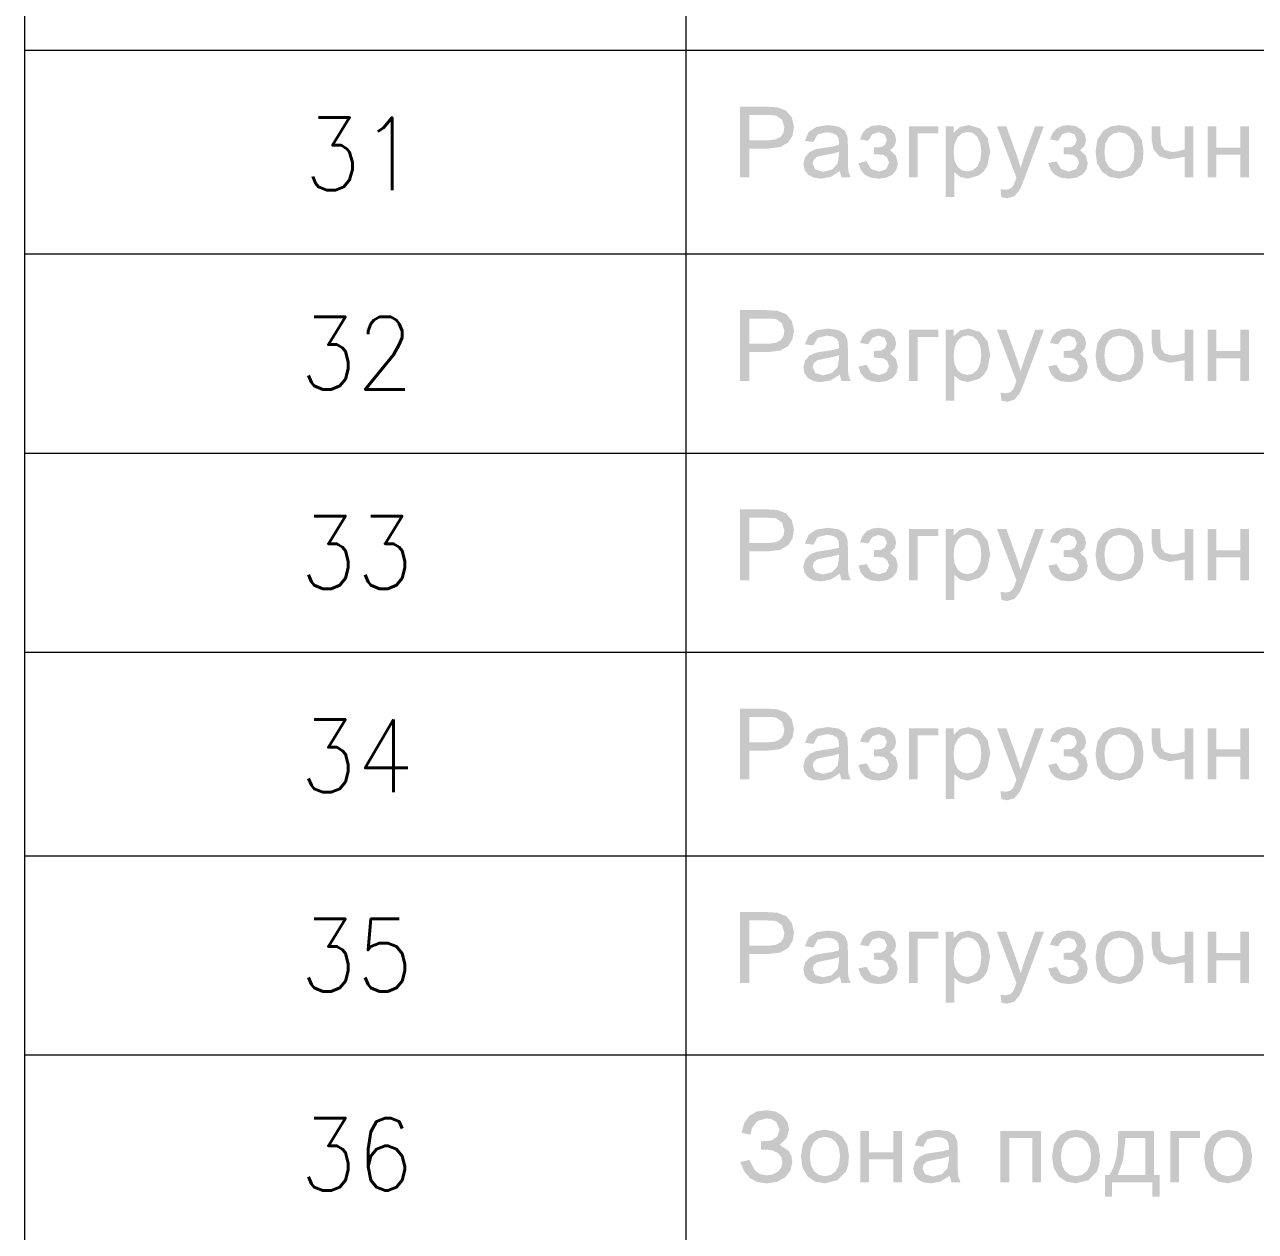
# Model space of a CAD drawing. Header units: millimetres. Extents: x 0 to 420, y 0 to 297.
# Drawn here: x 28.91 to 41.21, y 173.03 to 185.08 of the extents above; entities that cross this region are included whole.
import ezdxf

# ---------------------------------------------------------------- set-up
doc = ezdxf.new("R2010")
doc.units = ezdxf.units.MM
doc.styles.get("Standard").update_dxf_attribs({"font": 'STANDARD'})

msp = doc.modelspace()

# ---------------------------------------------------------------- hatches: boundary and pattern name
h = msp.add_hatch(color=251)
h.paths.add_polyline_path([(36.059403, 183.557333), (36.059403, 184.264542), (36.326191, 184.264542), (36.433678, 184.257927), (36.521321, 184.224303), (36.577545, 184.155952), (36.599042, 184.060041), (36.584642, 183.976463), (36.541716, 183.907354), (36.461032, 183.860501), (36.334459, 183.845067), (36.153109, 183.845067), (36.153109, 183.557333)], flags=0)
h.paths.add_polyline_path([(36.153109, 183.9283), (36.336113, 183.9283), (36.413352, 183.936638), (36.464546, 183.961925), (36.493071, 184.00237), (36.50258, 184.057285), (36.47998, 184.132801), (36.421551, 184.174694), (36.387651, 184.179172), (36.333908, 184.180757), (36.153109, 184.180757)], flags=0)
h = msp.add_hatch(color=251)
h.paths.add_polyline_path([(37.056346, 183.620722), (36.963191, 183.562294), (36.867279, 183.545757), (36.79259, 183.556092), (36.737744, 183.587098), (36.703775, 183.633952), (36.692544, 183.69238), (36.709632, 183.760731), (36.75428, 183.810892), (36.817119, 183.839555), (36.894289, 183.852784), (36.985101, 183.866013), (37.048629, 183.88255), (37.04918, 183.905149), (37.043048, 183.95028), (37.024927, 183.980115), (36.983172, 184.001957), (36.925708, 184.009329), (36.835309, 183.987832), (36.792314, 183.911764), (36.707427, 183.92334), (36.745461, 184.011534), (36.82208, 184.062797), (36.938386, 184.080987), (37.044771, 184.065553), (37.105404, 184.026417), (37.132414, 183.967988), (37.136823, 183.887511), (37.136823, 183.771755), (37.138133, 183.673019), (37.142336, 183.618517), (37.164384, 183.557333), (37.073434, 183.557333)], flags=0)
h.paths.add_polyline_path([(37.048629, 183.814199), (36.98958, 183.796284), (36.906967, 183.781677), (36.83145, 183.764038), (36.797275, 183.735926), (36.785148, 183.694585), (36.811055, 183.636708), (36.888225, 183.613557), (36.977522, 183.635605), (37.034849, 183.695688), (37.048629, 183.78278)], flags=0)
for points in [[(37.396627, 183.788843), (37.396627, 183.856642), (37.471592, 183.861052), (37.509075, 183.884203), (37.527265, 183.93271), (37.503563, 183.988934), (37.44348, 184.00988), (37.380986, 183.988107), (37.340403, 183.92334), (37.258272, 183.93712), (37.284196, 184.000062), (37.323867, 184.04502), (37.377179, 184.071995), (37.444032, 184.080987), (37.517136, 184.069825), (37.572465, 184.036339), (37.607467, 183.987212), (37.619318, 183.929403), (37.604091, 183.872903), (37.558684, 183.829633), (37.616562, 183.776716), (37.635854, 183.700649), (37.623176, 183.638086), (37.585694, 183.588752), (37.525336, 183.556506), (37.445134, 183.545757), (37.366775, 183.555481), (37.306917, 183.584687), (37.265455, 183.633426), (37.242287, 183.701751), (37.323867, 183.718839), (37.368515, 183.642771), (37.446788, 183.615761), (37.519548, 183.640566), (37.548762, 183.703956), (37.530572, 183.75577), (37.491436, 183.783882), (37.416471, 183.789394)], [(37.746009, 184.069412), (38.040909, 184.069412), (38.040909, 183.997754), (37.833101, 183.997754), (37.833101, 183.557333), (37.746009, 183.557333)], [(38.671409, 183.359998), (38.662038, 183.441577), (38.711647, 183.43386), (38.757398, 183.443782), (38.786062, 183.470241), (38.796879, 183.493254), (38.813071, 183.535284), (38.820788, 183.55623), (38.626209, 184.069412), (38.719916, 184.069412), (38.8263, 183.772858), (38.863232, 183.654346), (38.899061, 183.771204), (39.008753, 184.069412), (39.095293, 184.069412), (38.900714, 183.548513), (38.872671, 183.477337), (38.851656, 183.432207), (38.798739, 183.369368), (38.727633, 183.349524)], [(39.2936, 183.788843), (39.2936, 183.856642), (39.368566, 183.861052), (39.406048, 183.884203), (39.424238, 183.93271), (39.400536, 183.988934), (39.340454, 184.00988), (39.27796, 183.988107), (39.237376, 183.92334), (39.155245, 183.93712), (39.18117, 184.000062), (39.22084, 184.04502), (39.274153, 184.071995), (39.341005, 184.080987), (39.41411, 184.069825), (39.469438, 184.036339), (39.50444, 183.987212), (39.516291, 183.929403), (39.501064, 183.872903), (39.455658, 183.829633), (39.513535, 183.776716), (39.532828, 183.700649), (39.52015, 183.638086), (39.482667, 183.588752), (39.422309, 183.556506), (39.342107, 183.545757), (39.263749, 183.555481), (39.20389, 183.584687), (39.162428, 183.633426), (39.13926, 183.701751), (39.22084, 183.718839), (39.265488, 183.642771), (39.343761, 183.615761), (39.416521, 183.640566), (39.445736, 183.703956), (39.427546, 183.75577), (39.388409, 183.783882), (39.313444, 183.789394)], [(40.171779, 184.069412), (40.258871, 184.069412), (40.258871, 183.972398), (40.266036, 183.881447), (40.301865, 183.832389), (40.373523, 183.811443), (40.429747, 183.817782), (40.500854, 183.83735), (40.500854, 184.069412), (40.587946, 184.069412), (40.587946, 183.557333), (40.500854, 183.557333), (40.500854, 183.764038), (40.351475, 183.738682), (40.248398, 183.768448), (40.187764, 183.840657), (40.171779, 183.935466)], [(40.730284, 184.069412), (40.817376, 184.069412), (40.817376, 183.856642), (41.057706, 183.856642), (41.057706, 184.069412), (41.144798, 184.069412), (41.144798, 183.557333), (41.057706, 183.557333), (41.057706, 183.784433), (40.817376, 183.784433), (40.817376, 183.557333), (40.730284, 183.557333)], [(37.396627, 181.756843), (37.396627, 181.824643), (37.471592, 181.829052), (37.509075, 181.852203), (37.527265, 181.90071), (37.503563, 181.956934), (37.44348, 181.97788), (37.380986, 181.956107), (37.340403, 181.89134), (37.258272, 181.90512), (37.284196, 181.968062), (37.323867, 182.01302), (37.377179, 182.039995), (37.444032, 182.048987), (37.517136, 182.037825), (37.572465, 182.004339), (37.607467, 181.955212), (37.619318, 181.897403), (37.604091, 181.840903), (37.558684, 181.797633), (37.616562, 181.744716), (37.635854, 181.668649), (37.623176, 181.606086), (37.585694, 181.556752), (37.525336, 181.524506), (37.445134, 181.513757), (37.366775, 181.523481), (37.306917, 181.552687), (37.265455, 181.601426), (37.242287, 181.669751), (37.323867, 181.686839), (37.368515, 181.610771), (37.446788, 181.583761), (37.519548, 181.608566), (37.548762, 181.671956), (37.530572, 181.72377), (37.491436, 181.751882), (37.416471, 181.757394)], [(37.746009, 182.037412), (38.040909, 182.037412), (38.040909, 181.965754), (37.833101, 181.965754), (37.833101, 181.525333), (37.746009, 181.525333)], [(38.671409, 181.327998), (38.662038, 181.409577), (38.711647, 181.40186), (38.757398, 181.411782), (38.786062, 181.438241), (38.796879, 181.461254), (38.813071, 181.503284), (38.820788, 181.52423), (38.626209, 182.037412), (38.719916, 182.037412), (38.8263, 181.740858), (38.863232, 181.622346), (38.899061, 181.739204), (39.008753, 182.037412), (39.095293, 182.037412), (38.900714, 181.516513), (38.872671, 181.445337), (38.851656, 181.400207), (38.798739, 181.337368), (38.727633, 181.317524)], [(39.2936, 181.756843), (39.2936, 181.824643), (39.368566, 181.829052), (39.406048, 181.852203), (39.424238, 181.90071), (39.400536, 181.956934), (39.340454, 181.97788), (39.27796, 181.956107), (39.237376, 181.89134), (39.155245, 181.90512), (39.18117, 181.968062), (39.22084, 182.01302), (39.274153, 182.039995), (39.341005, 182.048987), (39.41411, 182.037825), (39.469438, 182.004339), (39.50444, 181.955212), (39.516291, 181.897403), (39.501064, 181.840903), (39.455658, 181.797633), (39.513535, 181.744716), (39.532828, 181.668649), (39.52015, 181.606086), (39.482667, 181.556752), (39.422309, 181.524506), (39.342107, 181.513757), (39.263749, 181.523481), (39.20389, 181.552687), (39.162428, 181.601426), (39.13926, 181.669751), (39.22084, 181.686839), (39.265488, 181.610771), (39.343761, 181.583761), (39.416521, 181.608566), (39.445736, 181.671956), (39.427546, 181.72377), (39.388409, 181.751882), (39.313444, 181.757394)], [(40.171779, 182.037412), (40.258871, 182.037412), (40.258871, 181.940398), (40.266036, 181.849447), (40.301865, 181.800389), (40.373523, 181.779443), (40.429747, 181.785782), (40.500854, 181.80535), (40.500854, 182.037412), (40.587946, 182.037412), (40.587946, 181.525333), (40.500854, 181.525333), (40.500854, 181.732038), (40.351475, 181.706682), (40.248398, 181.736448), (40.187764, 181.808657), (40.171779, 181.903466)], [(40.730284, 182.037412), (40.817376, 182.037412), (40.817376, 181.824643), (41.057706, 181.824643), (41.057706, 182.037412), (41.144798, 182.037412), (41.144798, 181.525333), (41.057706, 181.525333), (41.057706, 181.752433), (40.817376, 181.752433), (40.817376, 181.525333), (40.730284, 181.525333)], [(37.396627, 179.767176), (37.396627, 179.834976), (37.471592, 179.839386), (37.509075, 179.862537), (37.527265, 179.911044), (37.503563, 179.967268), (37.44348, 179.988214), (37.380986, 179.966441), (37.340403, 179.901673), (37.258272, 179.915453), (37.284196, 179.978395), (37.323867, 180.023354), (37.377179, 180.050329), (37.444032, 180.05932), (37.517136, 180.048158), (37.572465, 180.014672), (37.607467, 179.965545), (37.619318, 179.907736), (37.604091, 179.851237), (37.558684, 179.807966), (37.616562, 179.75505), (37.635854, 179.678982), (37.623176, 179.616419), (37.585694, 179.567085), (37.525336, 179.534839), (37.445134, 179.52409), (37.366775, 179.533814), (37.306917, 179.56302), (37.265455, 179.611759), (37.242287, 179.680084), (37.323867, 179.697172), (37.368515, 179.621104), (37.446788, 179.594095), (37.519548, 179.618899), (37.548762, 179.682289), (37.530572, 179.734103), (37.491436, 179.762215), (37.416471, 179.767728)], [(37.746009, 180.047745), (38.040909, 180.047745), (38.040909, 179.976087), (37.833101, 179.976087), (37.833101, 179.535666), (37.746009, 179.535666)], [(38.671409, 179.338331), (38.662038, 179.419911), (38.711647, 179.412194), (38.757398, 179.422116), (38.786062, 179.448574), (38.796879, 179.471587), (38.813071, 179.513617), (38.820788, 179.534564), (38.626209, 180.047745), (38.719916, 180.047745), (38.8263, 179.751191), (38.863232, 179.63268), (38.899061, 179.749537), (39.008753, 180.047745), (39.095293, 180.047745), (38.900714, 179.526847), (38.872671, 179.455671), (38.851656, 179.41054), (38.798739, 179.347702), (38.727633, 179.327858)], [(39.2936, 179.767176), (39.2936, 179.834976), (39.368566, 179.839386), (39.406048, 179.862537), (39.424238, 179.911044), (39.400536, 179.967268), (39.340454, 179.988214), (39.27796, 179.966441), (39.237376, 179.901673), (39.155245, 179.915453), (39.18117, 179.978395), (39.22084, 180.023354), (39.274153, 180.050329), (39.341005, 180.05932), (39.41411, 180.048158), (39.469438, 180.014672), (39.50444, 179.965545), (39.516291, 179.907736), (39.501064, 179.851237), (39.455658, 179.807966), (39.513535, 179.75505), (39.532828, 179.678982), (39.52015, 179.616419), (39.482667, 179.567085), (39.422309, 179.534839), (39.342107, 179.52409), (39.263749, 179.533814), (39.20389, 179.56302), (39.162428, 179.611759), (39.13926, 179.680084), (39.22084, 179.697172), (39.265488, 179.621104), (39.343761, 179.594095), (39.416521, 179.618899), (39.445736, 179.682289), (39.427546, 179.734103), (39.388409, 179.762215), (39.313444, 179.767728)], [(40.171779, 180.047745), (40.258871, 180.047745), (40.258871, 179.950731), (40.266036, 179.859781), (40.301865, 179.810722), (40.373523, 179.789776), (40.429747, 179.796115), (40.500854, 179.815683), (40.500854, 180.047745), (40.587946, 180.047745), (40.587946, 179.535666), (40.500854, 179.535666), (40.500854, 179.742372), (40.351475, 179.717016), (40.248398, 179.746781), (40.187764, 179.818991), (40.171779, 179.9138)], [(40.730284, 180.047745), (40.817376, 180.047745), (40.817376, 179.834976), (41.057706, 179.834976), (41.057706, 180.047745), (41.144798, 180.047745), (41.144798, 179.535666), (41.057706, 179.535666), (41.057706, 179.762767), (40.817376, 179.762767), (40.817376, 179.535666), (40.730284, 179.535666)], [(37.396627, 177.77751), (37.396627, 177.845309), (37.471592, 177.849719), (37.509075, 177.87287), (37.527265, 177.921377), (37.503563, 177.977601), (37.44348, 177.998547), (37.380986, 177.976774), (37.340403, 177.912006), (37.258272, 177.925787), (37.284196, 177.988729), (37.323867, 178.033687), (37.377179, 178.060662), (37.444032, 178.069654), (37.517136, 178.058492), (37.572465, 178.025005), (37.607467, 177.975878), (37.619318, 177.91807), (37.604091, 177.86157), (37.558684, 177.8183), (37.616562, 177.765383), (37.635854, 177.689315), (37.623176, 177.626752), (37.585694, 177.577419), (37.525336, 177.545172), (37.445134, 177.534424), (37.366775, 177.544148), (37.306917, 177.573353), (37.265455, 177.622093), (37.242287, 177.690418), (37.323867, 177.707505), (37.368515, 177.631438), (37.446788, 177.604428), (37.519548, 177.629233), (37.548762, 177.692623), (37.530572, 177.744437), (37.491436, 177.772549), (37.416471, 177.778061)], [(37.746009, 178.058078), (38.040909, 178.058078), (38.040909, 177.98642), (37.833101, 177.98642), (37.833101, 177.545999), (37.746009, 177.545999)], [(38.671409, 177.348664), (38.662038, 177.430244), (38.711647, 177.422527), (38.757398, 177.432449), (38.786062, 177.458907), (38.796879, 177.481921), (38.813071, 177.523951), (38.820788, 177.544897), (38.626209, 178.058078), (38.719916, 178.058078), (38.8263, 177.761524), (38.863232, 177.643013), (38.899061, 177.759871), (39.008753, 178.058078), (39.095293, 178.058078), (38.900714, 177.53718), (38.872671, 177.466004), (38.851656, 177.420873), (38.798739, 177.358035), (38.727633, 177.338191)], [(39.2936, 177.77751), (39.2936, 177.845309), (39.368566, 177.849719), (39.406048, 177.87287), (39.424238, 177.921377), (39.400536, 177.977601), (39.340454, 177.998547), (39.27796, 177.976774), (39.237376, 177.912006), (39.155245, 177.925787), (39.18117, 177.988729), (39.22084, 178.033687), (39.274153, 178.060662), (39.341005, 178.069654), (39.41411, 178.058492), (39.469438, 178.025005), (39.50444, 177.975878), (39.516291, 177.91807), (39.501064, 177.86157), (39.455658, 177.8183), (39.513535, 177.765383), (39.532828, 177.689315), (39.52015, 177.626752), (39.482667, 177.577419), (39.422309, 177.545172), (39.342107, 177.534424), (39.263749, 177.544148), (39.20389, 177.573353), (39.162428, 177.622093), (39.13926, 177.690418), (39.22084, 177.707505), (39.265488, 177.631438), (39.343761, 177.604428), (39.416521, 177.629233), (39.445736, 177.692623), (39.427546, 177.744437), (39.388409, 177.772549), (39.313444, 177.778061)], [(40.171779, 178.058078), (40.258871, 178.058078), (40.258871, 177.961064), (40.266036, 177.870114), (40.301865, 177.821056), (40.373523, 177.80011), (40.429747, 177.806449), (40.500854, 177.826017), (40.500854, 178.058078), (40.587946, 178.058078), (40.587946, 177.545999), (40.500854, 177.545999), (40.500854, 177.752705), (40.351475, 177.727349), (40.248398, 177.757115), (40.187764, 177.829324), (40.171779, 177.924133)], [(40.730284, 178.058078), (40.817376, 178.058078), (40.817376, 177.845309), (41.057706, 177.845309), (41.057706, 178.058078), (41.144798, 178.058078), (41.144798, 177.545999), (41.057706, 177.545999), (41.057706, 177.7731), (40.817376, 177.7731), (40.817376, 177.545999), (40.730284, 177.545999)], [(37.396627, 175.74551), (37.396627, 175.813309), (37.471592, 175.817719), (37.509075, 175.84087), (37.527265, 175.889377), (37.503563, 175.945601), (37.44348, 175.966547), (37.380986, 175.944774), (37.340403, 175.880006), (37.258272, 175.893787), (37.284196, 175.956729), (37.323867, 176.001687), (37.377179, 176.028662), (37.444032, 176.037654), (37.517136, 176.026492), (37.572465, 175.993005), (37.607467, 175.943878), (37.619318, 175.88607), (37.604091, 175.82957), (37.558684, 175.7863), (37.616562, 175.733383), (37.635854, 175.657315), (37.623176, 175.594752), (37.585694, 175.545419), (37.525336, 175.513172), (37.445134, 175.502424), (37.366775, 175.512148), (37.306917, 175.541353), (37.265455, 175.590093), (37.242287, 175.658418), (37.323867, 175.675505), (37.368515, 175.599438), (37.446788, 175.572428), (37.519548, 175.597233), (37.548762, 175.660623), (37.530572, 175.712437), (37.491436, 175.740549), (37.416471, 175.746061)], [(37.746009, 176.026078), (38.040909, 176.026078), (38.040909, 175.95442), (37.833101, 175.95442), (37.833101, 175.513999), (37.746009, 175.513999)], [(38.671409, 175.316664), (38.662038, 175.398244), (38.711647, 175.390527), (38.757398, 175.400449), (38.786062, 175.426907), (38.796879, 175.449921), (38.813071, 175.491951), (38.820788, 175.512897), (38.626209, 176.026078), (38.719916, 176.026078), (38.8263, 175.729524), (38.863232, 175.611013), (38.899061, 175.727871), (39.008753, 176.026078), (39.095293, 176.026078), (38.900714, 175.50518), (38.872671, 175.434004), (38.851656, 175.388873), (38.798739, 175.326035), (38.727633, 175.306191)], [(39.2936, 175.74551), (39.2936, 175.813309), (39.368566, 175.817719), (39.406048, 175.84087), (39.424238, 175.889377), (39.400536, 175.945601), (39.340454, 175.966547), (39.27796, 175.944774), (39.237376, 175.880006), (39.155245, 175.893787), (39.18117, 175.956729), (39.22084, 176.001687), (39.274153, 176.028662), (39.341005, 176.037654), (39.41411, 176.026492), (39.469438, 175.993005), (39.50444, 175.943878), (39.516291, 175.88607), (39.501064, 175.82957), (39.455658, 175.7863), (39.513535, 175.733383), (39.532828, 175.657315), (39.52015, 175.594752), (39.482667, 175.545419), (39.422309, 175.513172), (39.342107, 175.502424), (39.263749, 175.512148), (39.20389, 175.541353), (39.162428, 175.590093), (39.13926, 175.658418), (39.22084, 175.675505), (39.265488, 175.599438), (39.343761, 175.572428), (39.416521, 175.597233), (39.445736, 175.660623), (39.427546, 175.712437), (39.388409, 175.740549), (39.313444, 175.746061)], [(40.171779, 176.026078), (40.258871, 176.026078), (40.258871, 175.929064), (40.266036, 175.838114), (40.301865, 175.789056), (40.373523, 175.76811), (40.429747, 175.774449), (40.500854, 175.794017), (40.500854, 176.026078), (40.587946, 176.026078), (40.587946, 175.513999), (40.500854, 175.513999), (40.500854, 175.720705), (40.351475, 175.695349), (40.248398, 175.725115), (40.187764, 175.797324), (40.171779, 175.892133)], [(40.730284, 176.026078), (40.817376, 176.026078), (40.817376, 175.813309), (41.057706, 175.813309), (41.057706, 176.026078), (41.144798, 176.026078), (41.144798, 175.513999), (41.057706, 175.513999), (41.057706, 175.7411), (40.817376, 175.7411), (40.817376, 175.513999), (40.730284, 175.513999)], [(36.063151, 173.723873), (36.152448, 173.747024), (36.207018, 173.643946), (36.258212, 173.605017), (36.323876, 173.592132), (36.390159, 173.601641), (36.440733, 173.630166), (36.472979, 173.672334), (36.483728, 173.72277), (36.47229, 173.77486), (36.438528, 173.815374), (36.384854, 173.841419), (36.315056, 173.850101), (36.270408, 173.850101), (36.270408, 173.931681), (36.369075, 173.938847), (36.429709, 173.97688), (36.456167, 174.046885), (36.419787, 174.127362), (36.377481, 174.152925), (36.322773, 174.161538), (36.231272, 174.134528), (36.178906, 174.063972), (36.164574, 173.997827), (36.074726, 174.018222), (36.102726, 174.1167), (36.153619, 174.187169), (36.227353, 174.229526), (36.323876, 174.243669), (36.416549, 174.229199), (36.488138, 174.185791), (36.533544, 174.123297), (36.548772, 174.051294), (36.525345, 173.963238), (36.455616, 173.897505), (36.546015, 173.83632), (36.573301, 173.785815), (36.582396, 173.726629), (36.564619, 173.642362), (36.511289, 173.573391), (36.42902, 173.527502), (36.324427, 173.512206), (36.232753, 173.525435), (36.158649, 173.565123), (36.102115, 173.631268)], [(37.262359, 174.036412), (37.349451, 174.036412), (37.349451, 173.823643), (37.58978, 173.823643), (37.58978, 174.036412), (37.676872, 174.036412), (37.676872, 173.524333), (37.58978, 173.524333), (37.58978, 173.751433), (37.349451, 173.751433), (37.349451, 173.524333), (37.262359, 173.524333)], [(38.661616, 174.036412), (39.065657, 174.036412), (39.065657, 173.524333), (38.979116, 173.524333), (38.979116, 173.964754), (38.748708, 173.964754), (38.748708, 173.524333), (38.661616, 173.524333)], [(40.358695, 174.036412), (40.653596, 174.036412), (40.653596, 173.964754), (40.445787, 173.964754), (40.445787, 173.524333), (40.358695, 173.524333)]]:
    msp.add_hatch(color=251).paths.add_polyline_path(points, flags=0)
h = msp.add_hatch(color=251)
h.paths.add_polyline_path([(38.113949, 183.3611), (38.113949, 184.069412), (38.193324, 184.069412), (38.193324, 184.003266), (38.256162, 184.061143), (38.341601, 184.080987), (38.457356, 184.047363), (38.532873, 183.952003), (38.55878, 183.817506), (38.530668, 183.675844), (38.49601, 183.620171), (38.448537, 183.579381), (38.335537, 183.545757), (38.257265, 183.563947), (38.201041, 183.610249), (38.201041, 183.3611)], flags=0)
h.paths.add_polyline_path([(38.192773, 183.81034), (38.202695, 183.724282), (38.23246, 183.664268), (38.276626, 183.629059), (38.329474, 183.617415), (38.383218, 183.629473), (38.428693, 183.665922), (38.459699, 183.728347), (38.470034, 183.818057), (38.459837, 183.903289), (38.429795, 183.964129), (38.385491, 184.000854), (38.333333, 184.013188), (38.281174, 184.000096), (38.235216, 183.961373), (38.203246, 183.897639)], flags=0)
h = msp.add_hatch(color=251)
h.paths.add_polyline_path([(39.61046, 183.813648), (39.630029, 183.937327), (39.689284, 184.024212), (39.762527, 184.066656), (39.850239, 184.080987), (39.946219, 184.063624), (40.022769, 184.011534), (40.073137, 183.929196), (40.090018, 183.820814), (40.082576, 183.732068), (40.060252, 183.66482), (39.974262, 183.577176), (39.850239, 183.545757), (39.753087, 183.562845), (39.676606, 183.614659), (39.626997, 183.69865)], flags=0)
h.paths.add_polyline_path([(39.699206, 183.813648), (39.709955, 183.727176), (39.742201, 183.665922), (39.790639, 183.629473), (39.850239, 183.617415), (39.909357, 183.629542), (39.957726, 183.666473), (39.989972, 183.728416), (40.000721, 183.816404), (39.989972, 183.899499), (39.957726, 183.960271), (39.909357, 183.996996), (39.850239, 184.009329), (39.790639, 183.996996), (39.742201, 183.960271), (39.709955, 183.899155)], flags=0)
h = msp.add_hatch(color=251)
h.paths.add_polyline_path([(36.059403, 181.525333), (36.059403, 182.232542), (36.326191, 182.232542), (36.433678, 182.225927), (36.521321, 182.192303), (36.577545, 182.123952), (36.599042, 182.028041), (36.584642, 181.944463), (36.541716, 181.875354), (36.461032, 181.828501), (36.334459, 181.813067), (36.153109, 181.813067), (36.153109, 181.525333)], flags=0)
h.paths.add_polyline_path([(36.153109, 181.8963), (36.336113, 181.8963), (36.413352, 181.904638), (36.464546, 181.929925), (36.493071, 181.97037), (36.50258, 182.025285), (36.47998, 182.100801), (36.421551, 182.142694), (36.387651, 182.147172), (36.333908, 182.148757), (36.153109, 182.148757)], flags=0)
h = msp.add_hatch(color=251)
h.paths.add_polyline_path([(37.056346, 181.588722), (36.963191, 181.530294), (36.867279, 181.513757), (36.79259, 181.524092), (36.737744, 181.555098), (36.703775, 181.601952), (36.692544, 181.66038), (36.709632, 181.728731), (36.75428, 181.778892), (36.817119, 181.807555), (36.894289, 181.820784), (36.985101, 181.834013), (37.048629, 181.85055), (37.04918, 181.873149), (37.043048, 181.91828), (37.024927, 181.948115), (36.983172, 181.969957), (36.925708, 181.977329), (36.835309, 181.955832), (36.792314, 181.879764), (36.707427, 181.89134), (36.745461, 181.979534), (36.82208, 182.030797), (36.938386, 182.048987), (37.044771, 182.033553), (37.105404, 181.994417), (37.132414, 181.935988), (37.136823, 181.855511), (37.136823, 181.739755), (37.138133, 181.641019), (37.142336, 181.586518), (37.164384, 181.525333), (37.073434, 181.525333)], flags=0)
h.paths.add_polyline_path([(37.048629, 181.782199), (36.98958, 181.764284), (36.906967, 181.749677), (36.83145, 181.732038), (36.797275, 181.703926), (36.785148, 181.662585), (36.811055, 181.604708), (36.888225, 181.581557), (36.977522, 181.603605), (37.034849, 181.663688), (37.048629, 181.75078)], flags=0)
h = msp.add_hatch(color=251)
h.paths.add_polyline_path([(38.113949, 181.3291), (38.113949, 182.037412), (38.193324, 182.037412), (38.193324, 181.971266), (38.256162, 182.029143), (38.341601, 182.048987), (38.457356, 182.015363), (38.532873, 181.920003), (38.55878, 181.785506), (38.530668, 181.643844), (38.49601, 181.588171), (38.448537, 181.547381), (38.335537, 181.513757), (38.257265, 181.531947), (38.201041, 181.578249), (38.201041, 181.3291)], flags=0)
h.paths.add_polyline_path([(38.192773, 181.77834), (38.202695, 181.692282), (38.23246, 181.632268), (38.276626, 181.597059), (38.329474, 181.585415), (38.383218, 181.597473), (38.428693, 181.633922), (38.459699, 181.696347), (38.470034, 181.786057), (38.459837, 181.871289), (38.429795, 181.932129), (38.385491, 181.968854), (38.333333, 181.981188), (38.281174, 181.968096), (38.235216, 181.929373), (38.203246, 181.865639)], flags=0)
h = msp.add_hatch(color=251)
h.paths.add_polyline_path([(39.61046, 181.781648), (39.630029, 181.905327), (39.689284, 181.992212), (39.762527, 182.034656), (39.850239, 182.048987), (39.946219, 182.031624), (40.022769, 181.979534), (40.073137, 181.897196), (40.090018, 181.788814), (40.082576, 181.700068), (40.060252, 181.63282), (39.974262, 181.545176), (39.850239, 181.513757), (39.753087, 181.530845), (39.676606, 181.582659), (39.626997, 181.66665)], flags=0)
h.paths.add_polyline_path([(39.699206, 181.781648), (39.709955, 181.695176), (39.742201, 181.633922), (39.790639, 181.597473), (39.850239, 181.585415), (39.909357, 181.597542), (39.957726, 181.634473), (39.989972, 181.696416), (40.000721, 181.784404), (39.989972, 181.867499), (39.957726, 181.928271), (39.909357, 181.964996), (39.850239, 181.977329), (39.790639, 181.964996), (39.742201, 181.928271), (39.709955, 181.867155)], flags=0)
h = msp.add_hatch(color=251)
h.paths.add_polyline_path([(36.059403, 179.535666), (36.059403, 180.242875), (36.326191, 180.242875), (36.433678, 180.236261), (36.521321, 180.202636), (36.577545, 180.134286), (36.599042, 180.038374), (36.584642, 179.954796), (36.541716, 179.885688), (36.461032, 179.838834), (36.334459, 179.8234), (36.153109, 179.8234), (36.153109, 179.535666)], flags=0)
h.paths.add_polyline_path([(36.153109, 179.906634), (36.336113, 179.906634), (36.413352, 179.914971), (36.464546, 179.940258), (36.493071, 179.980703), (36.50258, 180.035618), (36.47998, 180.111135), (36.421551, 180.153027), (36.387651, 180.157506), (36.333908, 180.15909), (36.153109, 180.15909)], flags=0)
h = msp.add_hatch(color=251)
h.paths.add_polyline_path([(37.056346, 179.599056), (36.963191, 179.540627), (36.867279, 179.52409), (36.79259, 179.534426), (36.737744, 179.565432), (36.703775, 179.612285), (36.692544, 179.670714), (36.709632, 179.739064), (36.75428, 179.789225), (36.817119, 179.817888), (36.894289, 179.831117), (36.985101, 179.844347), (37.048629, 179.860883), (37.04918, 179.883483), (37.043048, 179.928614), (37.024927, 179.958448), (36.983172, 179.98029), (36.925708, 179.987662), (36.835309, 179.966165), (36.792314, 179.890097), (36.707427, 179.901673), (36.745461, 179.989867), (36.82208, 180.04113), (36.938386, 180.05932), (37.044771, 180.043886), (37.105404, 180.00475), (37.132414, 179.946321), (37.136823, 179.865844), (37.136823, 179.750089), (37.138133, 179.651352), (37.142336, 179.596851), (37.164384, 179.535666), (37.073434, 179.535666)], flags=0)
h.paths.add_polyline_path([(37.048629, 179.792532), (36.98958, 179.774618), (36.906967, 179.760011), (36.83145, 179.742372), (36.797275, 179.71426), (36.785148, 179.672919), (36.811055, 179.615041), (36.888225, 179.59189), (36.977522, 179.613939), (37.034849, 179.674021), (37.048629, 179.761113)], flags=0)
h = msp.add_hatch(color=251)
h.paths.add_polyline_path([(38.113949, 179.339433), (38.113949, 180.047745), (38.193324, 180.047745), (38.193324, 179.981599), (38.256162, 180.039477), (38.341601, 180.05932), (38.457356, 180.025696), (38.532873, 179.930336), (38.55878, 179.79584), (38.530668, 179.654177), (38.49601, 179.598504), (38.448537, 179.557715), (38.335537, 179.52409), (38.257265, 179.542281), (38.201041, 179.588583), (38.201041, 179.339433)], flags=0)
h.paths.add_polyline_path([(38.192773, 179.788674), (38.202695, 179.702615), (38.23246, 179.642602), (38.276626, 179.607393), (38.329474, 179.595748), (38.383218, 179.607806), (38.428693, 179.644255), (38.459699, 179.70668), (38.470034, 179.796391), (38.459837, 179.881622), (38.429795, 179.942463), (38.385491, 179.979188), (38.333333, 179.991521), (38.281174, 179.97843), (38.235216, 179.939707), (38.203246, 179.875972)], flags=0)
h = msp.add_hatch(color=251)
h.paths.add_polyline_path([(39.61046, 179.791981), (39.630029, 179.91566), (39.689284, 180.002545), (39.762527, 180.044989), (39.850239, 180.05932), (39.946219, 180.041957), (40.022769, 179.989867), (40.073137, 179.90753), (40.090018, 179.799147), (40.082576, 179.710401), (40.060252, 179.643153), (39.974262, 179.55551), (39.850239, 179.52409), (39.753087, 179.541178), (39.676606, 179.592992), (39.626997, 179.676984)], flags=0)
h.paths.add_polyline_path([(39.699206, 179.791981), (39.709955, 179.705509), (39.742201, 179.644255), (39.790639, 179.607806), (39.850239, 179.595748), (39.909357, 179.607875), (39.957726, 179.644807), (39.989972, 179.706749), (40.000721, 179.794737), (39.989972, 179.877833), (39.957726, 179.938604), (39.909357, 179.975329), (39.850239, 179.987662), (39.790639, 179.975329), (39.742201, 179.938604), (39.709955, 179.877488)], flags=0)
h = msp.add_hatch(color=251)
h.paths.add_polyline_path([(36.059403, 177.545999), (36.059403, 178.253208), (36.326191, 178.253208), (36.433678, 178.246594), (36.521321, 178.21297), (36.577545, 178.144619), (36.599042, 178.048708), (36.584642, 177.96513), (36.541716, 177.896021), (36.461032, 177.849168), (36.334459, 177.833734), (36.153109, 177.833734), (36.153109, 177.545999)], flags=0)
h.paths.add_polyline_path([(36.153109, 177.916967), (36.336113, 177.916967), (36.413352, 177.925304), (36.464546, 177.950591), (36.493071, 177.991037), (36.50258, 178.045952), (36.47998, 178.121468), (36.421551, 178.16336), (36.387651, 178.167839), (36.333908, 178.169424), (36.153109, 178.169424)], flags=0)
h = msp.add_hatch(color=251)
h.paths.add_polyline_path([(37.056346, 177.609389), (36.963191, 177.55096), (36.867279, 177.534424), (36.79259, 177.544759), (36.737744, 177.575765), (36.703775, 177.622618), (36.692544, 177.681047), (36.709632, 177.749398), (36.75428, 177.799558), (36.817119, 177.828222), (36.894289, 177.841451), (36.985101, 177.85468), (37.048629, 177.871216), (37.04918, 177.893816), (37.043048, 177.938947), (37.024927, 177.968781), (36.983172, 177.990623), (36.925708, 177.997996), (36.835309, 177.976498), (36.792314, 177.900431), (36.707427, 177.912006), (36.745461, 178.000201), (36.82208, 178.051464), (36.938386, 178.069654), (37.044771, 178.05422), (37.105404, 178.015083), (37.132414, 177.956655), (37.136823, 177.876177), (37.136823, 177.760422), (37.138133, 177.661686), (37.142336, 177.607184), (37.164384, 177.545999), (37.073434, 177.545999)], flags=0)
h.paths.add_polyline_path([(37.048629, 177.802866), (36.98958, 177.784951), (36.906967, 177.770344), (36.83145, 177.752705), (36.797275, 177.724593), (36.785148, 177.683252), (36.811055, 177.625374), (36.888225, 177.602223), (36.977522, 177.624272), (37.034849, 177.684354), (37.048629, 177.771446)], flags=0)
h = msp.add_hatch(color=251)
h.paths.add_polyline_path([(38.113949, 177.349767), (38.113949, 178.058078), (38.193324, 178.058078), (38.193324, 177.991932), (38.256162, 178.04981), (38.341601, 178.069654), (38.457356, 178.03603), (38.532873, 177.940669), (38.55878, 177.806173), (38.530668, 177.664511), (38.49601, 177.608838), (38.448537, 177.568048), (38.335537, 177.534424), (38.257265, 177.552614), (38.201041, 177.598916), (38.201041, 177.349767)], flags=0)
h.paths.add_polyline_path([(38.192773, 177.799007), (38.202695, 177.712949), (38.23246, 177.652935), (38.276626, 177.617726), (38.329474, 177.606082), (38.383218, 177.61814), (38.428693, 177.654589), (38.459699, 177.717014), (38.470034, 177.806724), (38.459837, 177.891956), (38.429795, 177.952796), (38.385491, 177.989521), (38.333333, 178.001854), (38.281174, 177.988763), (38.235216, 177.95004), (38.203246, 177.886306)], flags=0)
h = msp.add_hatch(color=251)
h.paths.add_polyline_path([(39.61046, 177.802314), (39.630029, 177.925993), (39.689284, 178.012879), (39.762527, 178.055322), (39.850239, 178.069654), (39.946219, 178.052291), (40.022769, 178.000201), (40.073137, 177.917863), (40.090018, 177.80948), (40.082576, 177.720735), (40.060252, 177.653486), (39.974262, 177.565843), (39.850239, 177.534424), (39.753087, 177.551511), (39.676606, 177.603326), (39.626997, 177.687317)], flags=0)
h.paths.add_polyline_path([(39.699206, 177.802314), (39.709955, 177.715842), (39.742201, 177.654589), (39.790639, 177.61814), (39.850239, 177.606082), (39.909357, 177.618208), (39.957726, 177.65514), (39.989972, 177.717083), (40.000721, 177.80507), (39.989972, 177.888166), (39.957726, 177.948938), (39.909357, 177.985662), (39.850239, 177.997996), (39.790639, 177.985662), (39.742201, 177.948938), (39.709955, 177.887822)], flags=0)
h = msp.add_hatch(color=251)
h.paths.add_polyline_path([(36.059403, 175.513999), (36.059403, 176.221208), (36.326191, 176.221208), (36.433678, 176.214594), (36.521321, 176.18097), (36.577545, 176.112619), (36.599042, 176.016708), (36.584642, 175.93313), (36.541716, 175.864021), (36.461032, 175.817168), (36.334459, 175.801734), (36.153109, 175.801734), (36.153109, 175.513999)], flags=0)
h.paths.add_polyline_path([(36.153109, 175.884967), (36.336113, 175.884967), (36.413352, 175.893304), (36.464546, 175.918591), (36.493071, 175.959037), (36.50258, 176.013952), (36.47998, 176.089468), (36.421551, 176.13136), (36.387651, 176.135839), (36.333908, 176.137424), (36.153109, 176.137424)], flags=0)
h = msp.add_hatch(color=251)
h.paths.add_polyline_path([(37.056346, 175.577389), (36.963191, 175.51896), (36.867279, 175.502424), (36.79259, 175.512759), (36.737744, 175.543765), (36.703775, 175.590618), (36.692544, 175.649047), (36.709632, 175.717398), (36.75428, 175.767558), (36.817119, 175.796222), (36.894289, 175.809451), (36.985101, 175.82268), (37.048629, 175.839216), (37.04918, 175.861816), (37.043048, 175.906947), (37.024927, 175.936781), (36.983172, 175.958623), (36.925708, 175.965996), (36.835309, 175.944498), (36.792314, 175.868431), (36.707427, 175.880006), (36.745461, 175.968201), (36.82208, 176.019464), (36.938386, 176.037654), (37.044771, 176.02222), (37.105404, 175.983083), (37.132414, 175.924655), (37.136823, 175.844177), (37.136823, 175.728422), (37.138133, 175.629686), (37.142336, 175.575184), (37.164384, 175.513999), (37.073434, 175.513999)], flags=0)
h.paths.add_polyline_path([(37.048629, 175.770866), (36.98958, 175.752951), (36.906967, 175.738344), (36.83145, 175.720705), (36.797275, 175.692593), (36.785148, 175.651252), (36.811055, 175.593374), (36.888225, 175.570223), (36.977522, 175.592272), (37.034849, 175.652354), (37.048629, 175.739446)], flags=0)
h = msp.add_hatch(color=251)
h.paths.add_polyline_path([(38.113949, 175.317767), (38.113949, 176.026078), (38.193324, 176.026078), (38.193324, 175.959932), (38.256162, 176.01781), (38.341601, 176.037654), (38.457356, 176.00403), (38.532873, 175.908669), (38.55878, 175.774173), (38.530668, 175.632511), (38.49601, 175.576838), (38.448537, 175.536048), (38.335537, 175.502424), (38.257265, 175.520614), (38.201041, 175.566916), (38.201041, 175.317767)], flags=0)
h.paths.add_polyline_path([(38.192773, 175.767007), (38.202695, 175.680949), (38.23246, 175.620935), (38.276626, 175.585726), (38.329474, 175.574082), (38.383218, 175.58614), (38.428693, 175.622589), (38.459699, 175.685014), (38.470034, 175.774724), (38.459837, 175.859956), (38.429795, 175.920796), (38.385491, 175.957521), (38.333333, 175.969854), (38.281174, 175.956763), (38.235216, 175.91804), (38.203246, 175.854306)], flags=0)
h = msp.add_hatch(color=251)
h.paths.add_polyline_path([(39.61046, 175.770314), (39.630029, 175.893993), (39.689284, 175.980879), (39.762527, 176.023322), (39.850239, 176.037654), (39.946219, 176.020291), (40.022769, 175.968201), (40.073137, 175.885863), (40.090018, 175.77748), (40.082576, 175.688735), (40.060252, 175.621486), (39.974262, 175.533843), (39.850239, 175.502424), (39.753087, 175.519511), (39.676606, 175.571326), (39.626997, 175.655317)], flags=0)
h.paths.add_polyline_path([(39.699206, 175.770314), (39.709955, 175.683843), (39.742201, 175.622589), (39.790639, 175.58614), (39.850239, 175.574082), (39.909357, 175.586208), (39.957726, 175.62314), (39.989972, 175.685083), (40.000721, 175.77307), (39.989972, 175.856166), (39.957726, 175.916938), (39.909357, 175.953662), (39.850239, 175.965996), (39.790639, 175.953662), (39.742201, 175.916938), (39.709955, 175.855822)], flags=0)
h = msp.add_hatch(color=251)
h.paths.add_polyline_path([(36.668519, 173.780648), (36.688087, 173.904327), (36.747342, 173.991212), (36.820585, 174.033656), (36.908297, 174.047987), (37.004278, 174.030624), (37.080828, 173.978534), (37.131195, 173.896196), (37.148076, 173.787814), (37.140634, 173.699068), (37.11831, 173.63182), (37.032321, 173.544176), (36.908297, 173.512757), (36.811146, 173.529845), (36.734664, 173.581659), (36.685055, 173.66565)], flags=0)
h.paths.add_polyline_path([(36.757264, 173.780648), (36.768013, 173.694176), (36.800259, 173.632922), (36.848697, 173.596473), (36.908297, 173.584415), (36.967415, 173.596542), (37.015784, 173.633473), (37.04803, 173.695416), (37.058779, 173.783404), (37.04803, 173.8665), (37.015784, 173.927271), (36.967415, 173.963996), (36.908297, 173.976329), (36.848697, 173.963996), (36.800259, 173.927271), (36.768013, 173.866155)], flags=0)
h = msp.add_hatch(color=251)
h.paths.add_polyline_path([(38.153675, 173.587722), (38.06052, 173.529294), (37.964608, 173.512757), (37.889919, 173.523092), (37.835073, 173.554098), (37.801104, 173.600952), (37.789873, 173.65938), (37.806961, 173.727731), (37.851609, 173.777892), (37.914448, 173.806555), (37.991618, 173.819784), (38.082431, 173.833013), (38.145958, 173.84955), (38.146509, 173.872149), (38.140377, 173.91728), (38.122256, 173.947115), (38.080501, 173.968957), (38.023037, 173.976329), (37.932638, 173.954832), (37.889643, 173.878764), (37.804756, 173.89034), (37.84279, 173.978534), (37.919409, 174.029797), (38.035715, 174.047987), (38.1421, 174.032553), (38.202733, 173.993417), (38.229743, 173.934988), (38.234153, 173.854511), (38.234153, 173.738755), (38.235462, 173.640019), (38.239665, 173.585518), (38.261713, 173.524333), (38.170763, 173.524333)], flags=0)
h.paths.add_polyline_path([(38.145958, 173.781199), (38.086909, 173.763284), (38.004296, 173.748677), (37.928779, 173.731038), (37.894604, 173.702926), (37.882477, 173.661585), (37.908384, 173.603708), (37.985554, 173.580557), (38.074851, 173.602605), (38.132178, 173.662688), (38.145958, 173.74978)], flags=0)
h = msp.add_hatch(color=251)
h.paths.add_polyline_path([(39.176279, 173.780648), (39.195847, 173.904327), (39.255103, 173.991212), (39.328345, 174.033656), (39.416058, 174.047987), (39.512038, 174.030624), (39.588588, 173.978534), (39.638955, 173.896196), (39.655836, 173.787814), (39.648395, 173.699068), (39.626071, 173.63182), (39.540081, 173.544176), (39.416058, 173.512757), (39.318906, 173.529845), (39.242425, 173.581659), (39.192815, 173.66565)], flags=0)
h.paths.add_polyline_path([(39.265025, 173.780648), (39.275773, 173.694176), (39.308019, 173.632922), (39.356457, 173.596473), (39.416058, 173.584415), (39.475175, 173.596542), (39.523544, 173.633473), (39.555791, 173.695416), (39.566539, 173.783404), (39.555791, 173.8665), (39.523544, 173.927271), (39.475175, 173.963996), (39.416058, 173.976329), (39.356457, 173.963996), (39.308019, 173.927271), (39.275773, 173.866155)], flags=0)
h = msp.add_hatch(color=251)
h.paths.add_polyline_path([(39.837918, 174.036412), (40.195106, 174.036412), (40.195106, 173.595991), (40.250779, 173.595991), (40.250779, 173.379363), (40.179121, 173.379363), (40.179121, 173.524333), (39.776182, 173.524333), (39.776182, 173.379363), (39.704524, 173.379363), (39.704524, 173.595991), (39.750275, 173.595991), (39.789859, 173.67), (39.817661, 173.768039), (39.833681, 173.890159)], flags=0)
h.paths.add_polyline_path([(39.910679, 173.964754), (39.886356, 173.747713), (39.833509, 173.595991), (40.108565, 173.595991), (40.108565, 173.964754)], flags=0)
h = msp.add_hatch(color=251)
h.paths.add_polyline_path([(40.694665, 173.780648), (40.714233, 173.904327), (40.773489, 173.991212), (40.846732, 174.033656), (40.934444, 174.047987), (41.030424, 174.030624), (41.106974, 173.978534), (41.157341, 173.896196), (41.174222, 173.787814), (41.166781, 173.699068), (41.144457, 173.63182), (41.058467, 173.544176), (40.934444, 173.512757), (40.837292, 173.529845), (40.760811, 173.581659), (40.711202, 173.66565)], flags=0)
h.paths.add_polyline_path([(40.783411, 173.780648), (40.794159, 173.694176), (40.826406, 173.632922), (40.874844, 173.596473), (40.934444, 173.584415), (40.993562, 173.596542), (41.041931, 173.633473), (41.074177, 173.695416), (41.084926, 173.783404), (41.074177, 173.8665), (41.041931, 173.927271), (40.993562, 173.963996), (40.934444, 173.976329), (40.874844, 173.963996), (40.826406, 173.927271), (40.794159, 173.866155)], flags=0)

# ---------------------------------------------------------------- linework, layer by layer
at = {"color": 7, "lineweight": 0}
for points in [[(28.913668, 249.258666), (28.913668, 42.502666)], [(35.517668, 249.258666), (35.517668, 42.502666)], [(28.913668, 184.827333), (77.681668, 184.827333)], [(28.913668, 182.795333), (77.681668, 182.795333)], [(28.913668, 180.805666), (77.681668, 180.805666)], [(28.913668, 178.815999), (77.681668, 178.815999)], [(28.913668, 176.783999), (77.681668, 176.783999)], [(28.913668, 174.794333), (77.681668, 174.794333)]]:
    msp.add_lwpolyline(points, dxfattribs=at)

# ---------------------------------------------------------------- texts
at = {"color": 251, "char_height": 0.724708, "attachment_point": 1}
for s, insert, width in [('31', (31.707668, 184.155045), 0.724708), ('32', (31.665335, 182.165373), 0.88575422), ('33', (31.665335, 180.17571), 0.88575422), ('34', (31.665335, 178.143706), 0.96627733), ('35', (31.665335, 176.154043), 0.88575422), ('36', (31.665335, 174.164371), 0.88575422)]:
    msp.add_mtext(s, dxfattribs=dict(at, insert=insert, width=width))

doc.saveas('drawing.dxf')
